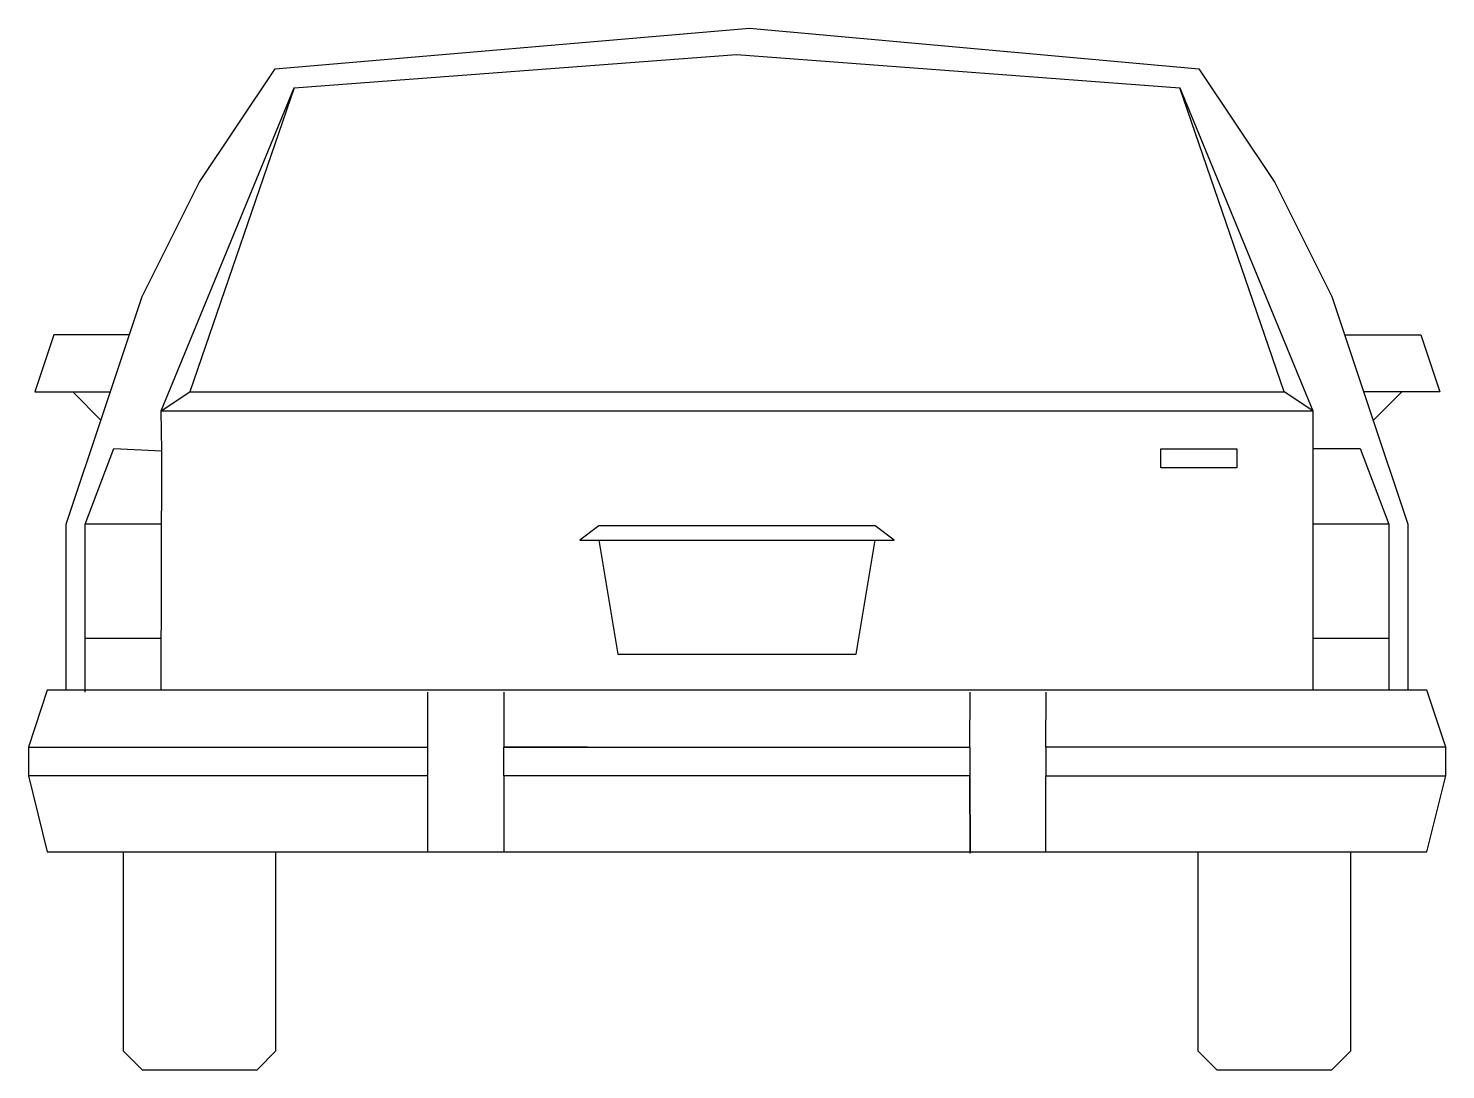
# Model space of a CAD drawing. Extents: x -286 to 1640, y 17 to 1433.
import ezdxf

# ---------------------------------------------------------------- set-up
doc = ezdxf.new("R2010")
doc.units = 0
doc.header["$MEASUREMENT"] = 0
doc.layers.add('LX-CAR', color=6, linetype='CONTINUOUS')

msp = doc.modelspace()

# ---------------------------------------------------------------- linework, layer by layer
at = {"layer": 'LX-CAR'}
for p, q in [((49, 1377.7), (693.8, 1432.6)), ((693.8, 1432.6), (1304.5, 1377.7)), ((74.8, 1351.9), (676.2, 1397.1)), ((676.2, 1397.1), (1278.7, 1351.9)), ((-54.2, 1222.9), (49, 1377.7)), ((1304.5, 1377.7), (1407.7, 1222.9)), ((-105.8, 912.6), (74.8, 1351.9)), ((74.8, 1351.9), (-67.1, 938.4)), ((1420.6, 938.4), (1278.7, 1351.9)), ((1278.7, 1351.9), (1459.3, 912.6)), ((-131.6, 1068.1), (-54.2, 1222.9)), ((1407.7, 1222.9), (1485.1, 1068.1)), ((-183.2, 913.3), (-131.6, 1068.1)), ((1485.1, 1068.1), (1536.7, 913.3)), ((-251.7, 1015.8), (-277.5, 938.4)), ((-148.5, 1015.8), (-251.7, 1015.8)), ((1502.4, 1015.8), (1606, 1015.8)), ((1606, 1015.8), (1631.8, 938.4)), ((-277.5, 938.4), (-174.3, 938.4)), ((-225.9, 938.4), (-187.2, 899.7)), ((-105.8, 912.6), (-67.1, 938.4)), ((-67.1, 938.4), (1420.6, 938.4)), ((1459.3, 912.6), (1420.6, 938.4)), ((1631.8, 938.4), (1528.6, 938.4)), ((1541.5, 899.7), (1580.2, 938.4)), ((-234.8, 758.5), (-183.2, 913.3)), ((-105, 858.2), (-105.8, 912.6)), ((-105.8, 912.6), (1459.3, 912.6)), ((1459.3, 912.6), (1459.3, 532.8)), ((1536.7, 913.3), (1588.3, 758.5)), ((-209, 758.5), (-170.3, 861.7)), ((-170.3, 861.7), (-105, 858.2)), ((-105.8, 532.8), (-105, 858.2)), ((1252.9, 835.2), (1252.9, 861)), ((1252.9, 861), (1356.1, 861)), ((1356.1, 861), (1356.1, 835.2)), ((1459.3, 861.7), (1523.8, 861.7)), ((1523.8, 861.7), (1562.5, 758.5)), ((1356.1, 835.2), (1252.9, 835.2)), ((-234.8, 532.8), (-234.8, 758.5)), ((-209, 530.4), (-209, 758.5)), ((-105.8, 758.5), (-209, 758.5)), ((488.8, 756.2), (463, 736.8)), ((864.7, 756.2), (488.8, 756.2)), ((890.5, 736.8), (864.7, 756.2)), ((1562.5, 758.5), (1459.3, 758.5)), ((1459.3, 758.5), (1459.3, 603.7)), ((1562.5, 758.5), (1562.5, 532.8)), ((1588.3, 758.5), (1588.3, 532.8)), ((463, 736.8), (488.8, 736.8)), ((488.8, 736.8), (514.6, 582)), ((488.8, 736.8), (864.7, 736.8)), ((838.9, 582), (864.7, 736.8)), ((864.7, 736.8), (890.5, 736.8)), ((-209, 603.7), (-105.8, 603.7)), ((1459.3, 603.7), (1562.5, 603.7)), ((514.6, 582), (838.9, 582)), ((-260.6, 532.8), (-286.4, 455.4)), ((-234.8, 532.8), (-260.6, 532.8)), ((1588.3, 532.8), (-234.8, 532.8)), ((256.6, 455.4), (256.6, 530.4)), ((359.8, 530.4), (359.8, 455.4)), ((993.2, 455.4), (993.7, 530.4)), ((1096.4, 455.4), (1096.9, 530.4)), ((1614.1, 532.8), (1588.3, 532.8)), ((1639.9, 455.4), (1614.1, 532.8)), ((-286.4, 455.4), (-286.4, 416.7)), ((-286.4, 455.4), (256.6, 455.4)), ((256.6, 416.7), (256.6, 455.4)), ((359.8, 455.4), (993.2, 455.4)), ((473.5, 455.4), (359.8, 455.4)), ((359.8, 416.7), (359.8, 455.4)), ((993.2, 455.4), (993.2, 416.7)), ((1639.9, 455.4), (1096.4, 455.4)), ((1096.4, 455.4), (1096.4, 416.7)), ((1639.9, 416.7), (1639.9, 455.4)), ((-286.4, 416.7), (-260.6, 313.5)), ((256.6, 416.7), (-286.4, 416.7)), ((256.6, 313.5), (256.6, 416.7)), ((993.2, 416.7), (359.8, 416.7)), ((359.8, 416.7), (359.8, 313.5)), ((993.7, 311.5), (993.2, 416.7)), ((993.2, 416.7), (993.7, 311.5)), ((1096.4, 313.5), (1096.4, 416.7)), ((1096.4, 416.7), (1639.9, 416.7)), ((1614.1, 313.5), (1639.9, 416.7)), ((-260.6, 313.5), (1614.1, 313.5)), ((-157.4, 313.5), (-157.4, 43)), ((50.2, 43), (50.2, 313.5)), ((1303.2, 313.5), (1303.2, 43)), ((1510.9, 43), (1510.9, 313.5)), ((-157.4, 43), (-131.6, 17.2)), ((24.4, 17.2), (50.2, 43)), ((1303.2, 43), (1329, 17.2)), ((1485.1, 17.2), (1510.9, 43)), ((-131.6, 17.2), (24.4, 17.2)), ((1329, 17.2), (1485.1, 17.2))]:
    msp.add_line(p, q, dxfattribs=at)

doc.saveas('drawing.dxf')
